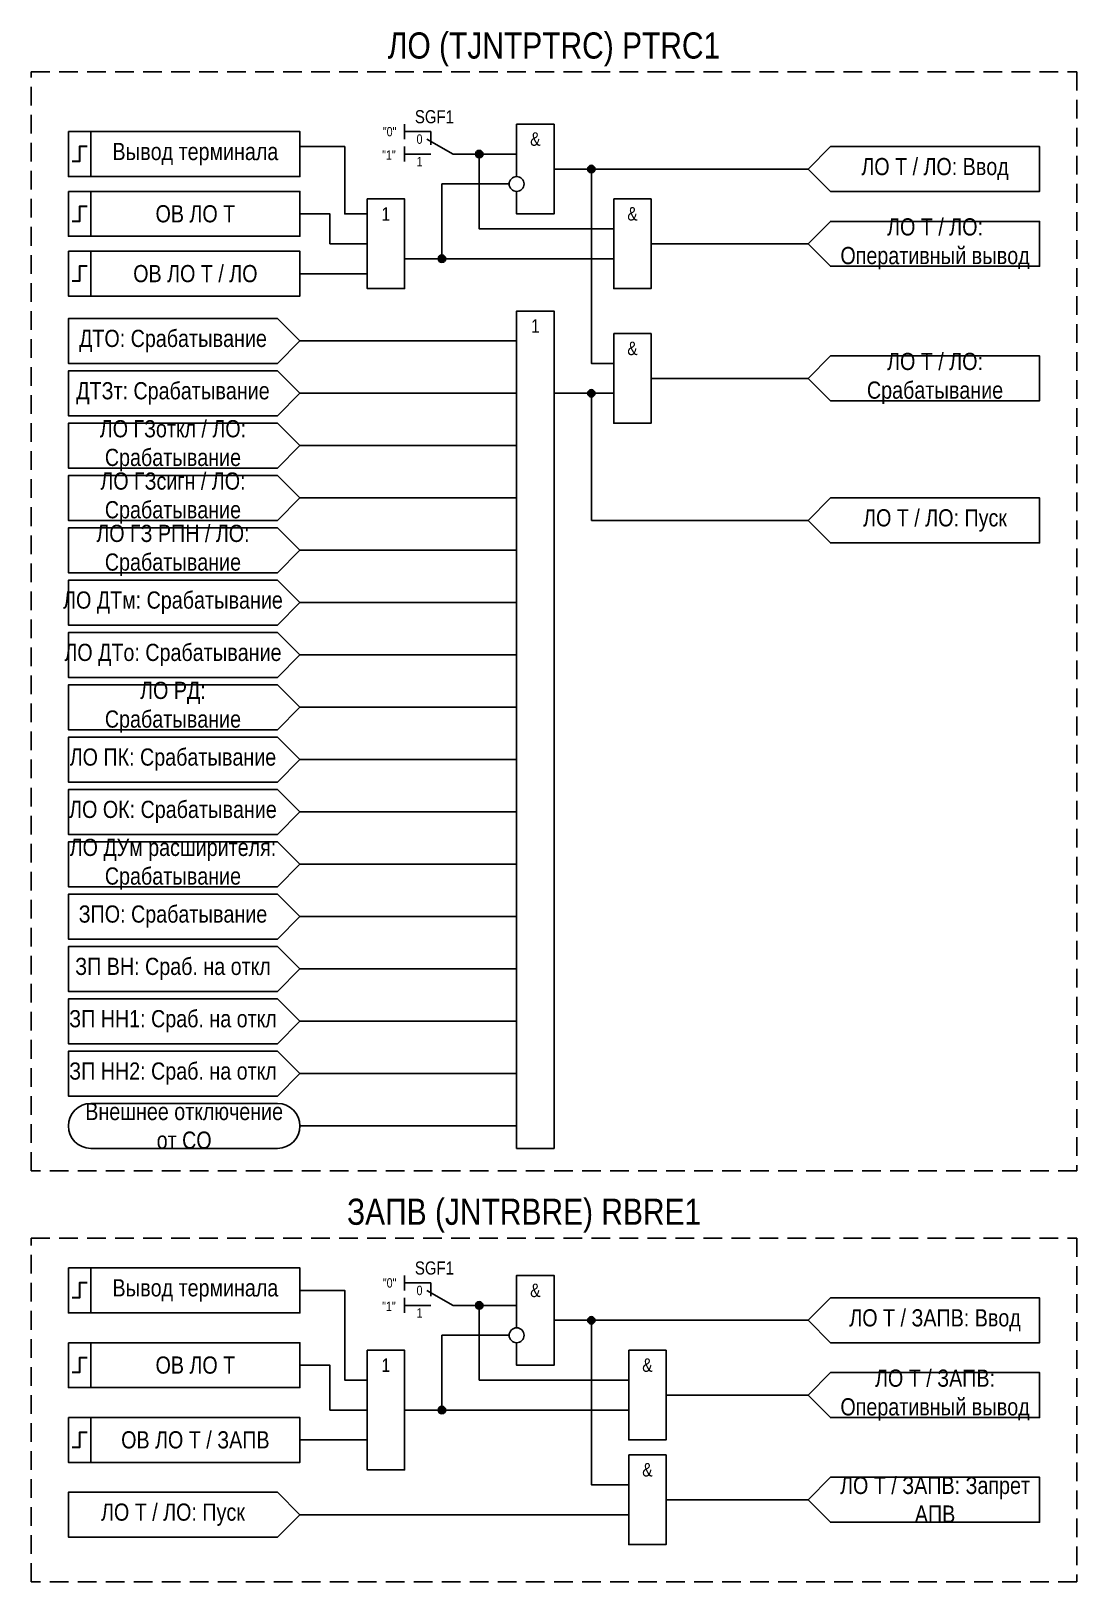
# Model space of a CAD drawing. Header units: millimetres. Extents: x 0 to 3543, y -1008 to 626.
# Drawn here: x 3320 to 3460, y -178 to 29.5 of the extents above; entities that cross this region are included whole.
import ezdxf
from ezdxf.enums import TextEntityAlignment as Align

# ---------------------------------------------------------------- set-up
doc = ezdxf.new("R2010")
doc.units = ezdxf.units.MM
doc.linetypes.add('штриховая2', pattern=[0.375, 0.25, -0.125])
doc.layers.add('TEXT', color=7, linetype='Continuous', lineweight=25)
doc.layers.add('Основная', color=7, linetype='Continuous')
doc.styles.add('2.5_Gost_RD', font='ARIALN.TTF', dxfattribs={"height": 2.5})
doc.styles.add('3.5_Gost_RD', font='ARIALN.TTF', dxfattribs={"height": 3.5})
doc.styles.add('Вывод', font='ARIALN.TTF', dxfattribs={"height": 2.5})
doc.styles.add('Компонент', font='ARIALN.TTF', dxfattribs={"height": 3.5})

# ---------------------------------------------------------------- blocks, each defined once
blk = doc.blocks.new('*U958')
at = {"layer": 'Основная', "ltscale": 0.35}
blk.add_line((6, 6), (6, 2.5), dxfattribs=at)
at = {"layer": 'Основная', "color": 0}
blk.add_line((0, 0), (7, 4), dxfattribs=at)
blk = doc.blocks.new('*U985')
at = {"layer": 'Основная', "color": 0}
for p, q in [((-3, 6), (-9, 6)), ((-3, 0), (-9, 0)), ((9, 0), (3, 0))]:
    blk.add_line(p, q, dxfattribs=at)
at = {"layer": 'Основная', "ltscale": 0.25, "xscale": -1}
blk.add_blockref('*U958', (3, 0), dxfattribs=at)
at = {"layer": 'Основная'}
for tag, height, style, p in [('ОУ', 3.5, 'Компонент', (-2, 10)), ('В1', 2.5, 'Вывод', (-14, 6)), ('В2', 2.5, 'Вывод', (-6, 4)), ('В3', 2.5, 'Вывод', (-6, -2))]:
    blk.add_attdef(tag, text='', height=height, dxfattribs=dict(at, style=style)).set_placement(p, align=Align.MIDDLE_CENTER)
blk = doc.blocks.new('Точка')
at = {"ltscale": 100}
h = blk.add_hatch(color=256, dxfattribs=at)
h.dxf.hatch_style = 1
edge = h.paths.add_edge_path()
edge.add_arc((0, 0), 0.5, 0, 360)
blk.add_circle((0, 0), 0.5, dxfattribs=at)

msp = doc.modelspace()

# ---------------------------------------------------------------- linework, layer by layer
at = {"ltscale": 100}
for p, q in [((3370, 17), (3370, 15)), ((3370, 16), (3371, 16)), ((3370, 14), (3370, 12)), ((3370, 13), (3371, 13)), ((3427, -14), (3424, -17)), ((3424, -17), (3427, -20)), ((3390, -19), (3398, -19)), ((3395, -19), (3395, -36)), ((3427, -33), (3424, -36)), ((3424, -36), (3427, -39)), ((3370, -137), (3370, -139)), ((3370, -138), (3371, -138)), ((3370, -140), (3370, -142)), ((3370, -141), (3371, -141)), ((3427, -164), (3424, -167)), ((3424, -167), (3427, -170))]:
    msp.add_line(p, q, dxfattribs=at)
at = {"linetype": 'штриховая2', "ltscale": 10}
for points in [[(3320, 24), (3460, 24), (3460, -123), (3320, -123)], [(3320, -132), (3460, -132), (3460, -178), (3320, -178)]]:
    msp.add_lwpolyline(points, close=True, dxfattribs=at)
at = {"ltscale": 100}
for points in [[(3385, 10), (3385, 17), (3390, 17), (3390, 5), (3385, 5), (3385, 8)], [(3356, 14), (3362, 14), (3362, 5), (3365, 5)], [(3377, 13), (3385, 13)], [(3377, 13), (3380, 13), (3380, 3), (3398, 3)], [(3424, 11), (3427, 14), (3455, 14), (3455, 8), (3427, 8), (3424, 11)], [(3390, 11), (3424, 11)], [(3390, 11), (3395, 11), (3395, -15), (3398, -15)], [(3370, -1), (3375, -1), (3375, 9), (3384, 9)], [(3356, 5), (3360, 5), (3360, 1), (3365, 1)], [(3424, 1), (3427, 4), (3455, 4), (3455, -2), (3427, -2), (3424, 1)], [(3403, 1), (3424, 1)], [(3370, -1), (3398, -1)], [(3356, -3), (3365, -3)], [(3385, -54), (3385, -8), (3390, -8), (3390, -120), (3385, -120), (3385, -54)], [(3356, -12), (3353, -9), (3325, -9), (3325, -15), (3353, -15), (3356, -12)], [(3356, -12), (3385, -12)], [(3424, -17), (3427, -14), (3455, -14), (3455, -20), (3427, -20), (3424, -17)], [(3356, -19), (3353, -16), (3325, -16), (3325, -22), (3353, -22), (3356, -19)], [(3403, -17), (3424, -17)], [(3356, -19), (3385, -19)], [(3356, -26), (3353, -23), (3325, -23), (3325, -29), (3353, -29), (3356, -26)], [(3356, -26), (3385, -26)], [(3356, -33), (3353, -30), (3325, -30), (3325, -36), (3353, -36), (3356, -33)], [(3356, -33), (3385, -33)], [(3424, -36), (3427, -33), (3455, -33), (3455, -39), (3427, -39), (3424, -36)], [(3356, -40), (3353, -37), (3325, -37), (3325, -43), (3353, -43), (3356, -40)], [(3395, -36), (3424, -36)], [(3356, -40), (3385, -40)], [(3356, -47), (3353, -44), (3325, -44), (3325, -50), (3353, -50), (3356, -47)], [(3356, -47), (3385, -47)], [(3356, -54), (3353, -51), (3325, -51), (3325, -57), (3353, -57), (3356, -54)], [(3356, -54), (3385, -54)], [(3356, -61), (3353, -58), (3325, -58), (3325, -64), (3353, -64), (3356, -61)], [(3356, -61), (3385, -61)], [(3356, -68), (3353, -65), (3325, -65), (3325, -71), (3353, -71), (3356, -68)], [(3356, -68), (3385, -68)], [(3356, -75), (3353, -72), (3325, -72), (3325, -78), (3353, -78), (3356, -75)], [(3356, -75), (3385, -75)], [(3356, -82), (3353, -79), (3325, -79), (3325, -85), (3353, -85), (3356, -82)], [(3356, -82), (3385, -82)], [(3356, -89), (3353, -86), (3325, -86), (3325, -92), (3353, -92), (3356, -89)], [(3356, -89), (3385, -89)], [(3356, -96), (3353, -93), (3325, -93), (3325, -99), (3353, -99), (3356, -96)], [(3356, -96), (3385, -96)], [(3356, -103), (3353, -100), (3325, -100), (3325, -106), (3353, -106), (3356, -103)], [(3356, -103), (3385, -103)], [(3356, -110), (3353, -107), (3325, -107), (3325, -113), (3353, -113), (3356, -110)], [(3356, -110), (3385, -110)], [(3356, -117), (3385, -117)], [(3356, -139), (3362, -139), (3362, -151), (3365, -151)], [(3385, -144), (3385, -137), (3390, -137), (3390, -149), (3385, -149), (3385, -146)], [(3377, -141), (3385, -141)], [(3377, -141), (3380, -141), (3380, -151), (3400, -151)], [(3424, -143), (3427, -140), (3455, -140), (3455, -146), (3427, -146), (3424, -143)], [(3390, -143), (3424, -143)], [(3390, -143), (3395, -143), (3395, -165), (3400, -165)], [(3370, -155), (3375, -155), (3375, -145), (3384, -145)], [(3356, -149), (3360, -149), (3360, -155), (3365, -155)], [(3424, -153), (3427, -150), (3455, -150), (3455, -156), (3427, -156), (3424, -153)], [(3405, -153), (3424, -153)], [(3370, -155), (3400, -155)], [(3356, -159), (3365, -159)], [(3424, -167), (3427, -164), (3455, -164), (3455, -170), (3427, -170), (3424, -167)], [(3356, -169), (3353, -166), (3325, -166), (3325, -172), (3353, -172), (3356, -169)], [(3405, -167), (3424, -167)], [(3356, -169), (3400, -169)]]:
    msp.add_lwpolyline(points, dxfattribs=at)
for points in [[(3325, 16), (3356, 16), (3356, 10), (3325, 10)], [(3325, 16), (3328, 16), (3328, 10), (3325, 10)], [(3325, 8), (3356, 8), (3356, 2), (3325, 2)], [(3325, 8), (3328, 8), (3328, 2), (3325, 2)], [(3365, 7), (3370, 7), (3370, -5), (3365, -5)], [(3398, 7), (3403, 7), (3403, -5), (3398, -5)], [(3325, 0), (3328, 0), (3328, -6), (3325, -6)], [(3325, 0), (3356, 0), (3356, -6), (3325, -6)], [(3398, -11), (3403, -11), (3403, -23), (3398, -23)], [(3325, -136), (3328, -136), (3328, -142), (3325, -142)], [(3325, -136), (3356, -136), (3356, -142), (3325, -142)], [(3325, -146), (3328, -146), (3328, -152), (3325, -152)], [(3325, -146), (3356, -146), (3356, -152), (3325, -152)], [(3365, -147), (3370, -147), (3370, -163), (3365, -163)], [(3400, -147), (3405, -147), (3405, -159), (3400, -159)], [(3325, -156), (3328, -156), (3328, -162), (3325, -162)], [(3325, -156), (3356, -156), (3356, -162), (3325, -162)], [(3400, -161), (3405, -161), (3405, -173), (3400, -173)]]:
    msp.add_lwpolyline(points, close=True, dxfattribs=at)
at = {"lineweight": 30, "ltscale": 100}
for points in [[(3327.5, 14), (3326.5, 14), (3326.5, 12), (3325.5, 12)], [(3327.5, 6), (3326.5, 6), (3326.5, 4), (3325.5, 4)], [(3327.5, -2), (3326.5, -2), (3326.5, -4), (3325.5, -4)], [(3327.5, -138), (3326.5, -138), (3326.5, -140), (3325.5, -140)], [(3327.5, -148), (3326.5, -148), (3326.5, -150), (3325.5, -150)], [(3327.5, -158), (3326.5, -158), (3326.5, -160), (3325.5, -160)]]:
    msp.add_lwpolyline(points, dxfattribs=at)
at = {"ltscale": 100}
msp.add_lwpolyline([(3328, -120, -1), (3328, -114), (3353, -114, -1), (3353, -120)], format="xyb", close=True, dxfattribs=at)
for centre in [(3385, 9), (3385, -145)]:
    msp.add_circle(centre, 1)

# ---------------------------------------------------------------- block references
for p in [(3380, 13), (3395, 11), (3375, -1), (3395, -19), (3380, -141), (3395, -143), (3375, -155)]:
    msp.add_blockref('Точка', p, dxfattribs=at)
at = {"layer": 'Основная', "ltscale": 0.25, "xscale": 0.5, "yscale": 0.5, "zscale": 0.5}
for p in [(3375, 13), (3375, -141)]:
    msp.add_blockref('*U985', p, dxfattribs=at).add_auto_attribs({'ОУ': 'SGF1', 'В1': '"0"', 'В2': '0', 'В3': '1'})

# ---------------------------------------------------------------- texts
at = {"color": 30, "ltscale": 100, "char_height": 3.5, "width": 140, "attachment_point": 5, "style": '3.5_Gost_RD'}
for s, insert in [('ЛО (TJNTPTRC) {\\C6;PTRC1}', (3390, 27)), ('ЗАПВ (JNTRBRE) {\\C6;RBRE1}', (3386, -129))]:
    msp.add_mtext(s, dxfattribs=dict(at, insert=insert))
at = {"ltscale": 100, "attachment_point": 5, "style": '2.5_Gost_RD'}
for s, insert, char_height, width in [('&', (3387.5, 15), 1.8, 5), ('1', (3367.5, 5), 1.8, 5), ('&', (3400.5, 5), 1.8, 5), ('1', (3387.5, -10), 1.8, 5), ('&', (3400.5, -13), 1.8, 5), ('ЛО ПК: Срабатывание', (3339, -68), 2.3, 26.231795), ('ЛО ОК: Срабатывание', (3339, -75), 2.3, 26.392539), ('ЛО ДУм расширителя: Срабатывание', (3339, -82), 2.3, 37.453684), ('ЗПО: Срабатывание', (3339, -89), 2.3, 28), ('Внешнее отключение от СО', (3340.5, -117), 2.3, 28.914254), ('Вывод терминала', (3342, -139), 2.3, 28), ('&', (3387.5, -139), 1.8, 5), ('1', (3367.5, -149), 1.8, 5), ('&', (3402.5, -149), 1.8, 5), ('&', (3402.5, -163), 1.8, 5)]:
    msp.add_mtext(s, dxfattribs=dict(at, insert=insert, char_height=char_height, width=width))
at = {"color": 0, "ltscale": 100, "insert": (3342, 13), "char_height": 2.3, "width": 28, "attachment_point": 5, "style": '2.5_Gost_RD'}
msp.add_mtext('{\\C256;Вывод терминала}', dxfattribs=at)
at = {"ltscale": 100, "char_height": 1.25, "attachment_point": 1, "style": '3.5_Gost_RD'}
for insert in [(3367, 13.4962), (3367, -140.5038)]:
    msp.add_mtext_dynamic_manual_height_columns('"1"', width=2, gutter_width=17.5, heights=[0], dxfattribs=dict(at, insert=insert))
at = {"layer": 'TEXT', "ltscale": 100, "char_height": 2.3, "width": 28, "attachment_point": 5, "style": '2.5_Gost_RD'}
for s, insert in [('ЛО Т / ЛО: Ввод', (3441, 11)), ('ОВ ЛО Т', (3342, 5)), ('ЛО Т / ЛО: Оперативный вывод', (3441, 1)), ('ЛО Т / ЛО: Срабатывание', (3441, -17)), ('ЛО ГЗоткл / ЛО: Срабатывание', (3339, -26)), ('ЛО ГЗсигн / ЛО: Срабатывание', (3339, -33)), ('ЛО Т / ЛО: Пуск', (3441, -36)), ('ЛО ГЗ РПН / ЛО: Срабатывание', (3339, -40)), ('ЗП ВН: Сраб. на откл', (3339, -96)), ('ЗП НН1: Сраб. на откл', (3339, -103)), ('ЗП НН2: Сраб. на откл', (3339, -110)), ('ЛО Т / ЗАПВ: Ввод', (3441, -143)), ('ОВ ЛО Т', (3342, -149)), ('ЛО Т / ЗАПВ: Оперативный вывод', (3441, -153)), ('ЛО Т / ЗАПВ: Запрет АПВ', (3441, -167)), ('ЛО Т / ЛО: Пуск', (3339, -169))]:
    msp.add_mtext(s, dxfattribs=dict(at, insert=insert))
at = {"layer": 'TEXT', "color": 0, "ltscale": 100, "char_height": 2.3, "attachment_point": 5, "style": '2.5_Gost_RD'}
for s, insert, width in [('{\\C256;ОВ ЛО Т / ЛО}', (3342, -3), 28), ('{\\C256;ЛО ДТм: Срабатывание}', (3339, -47), 28), ('{\\C256;ЛО ДТо: Срабатывание}', (3339, -54), 28), ('{\\C256;ЛО РД: Срабатывание}', (3339, -61), 24.790853)]:
    msp.add_mtext(s, dxfattribs=dict(at, insert=insert, width=width))
at = {"layer": 'Основная', "color": 0, "ltscale": 100, "char_height": 2.3, "width": 28, "attachment_point": 5, "style": '2.5_Gost_RD'}
for s, insert in [('{\\C256;ДТО: Срабатывание}', (3339, -12)), ('{\\C256;ДТЗт: Срабатывание}', (3339, -19)), ('{\\C256;ОВ ЛО Т / ЗАПВ}', (3342, -159))]:
    msp.add_mtext(s, dxfattribs=dict(at, insert=insert))

doc.saveas('drawing.dxf')
